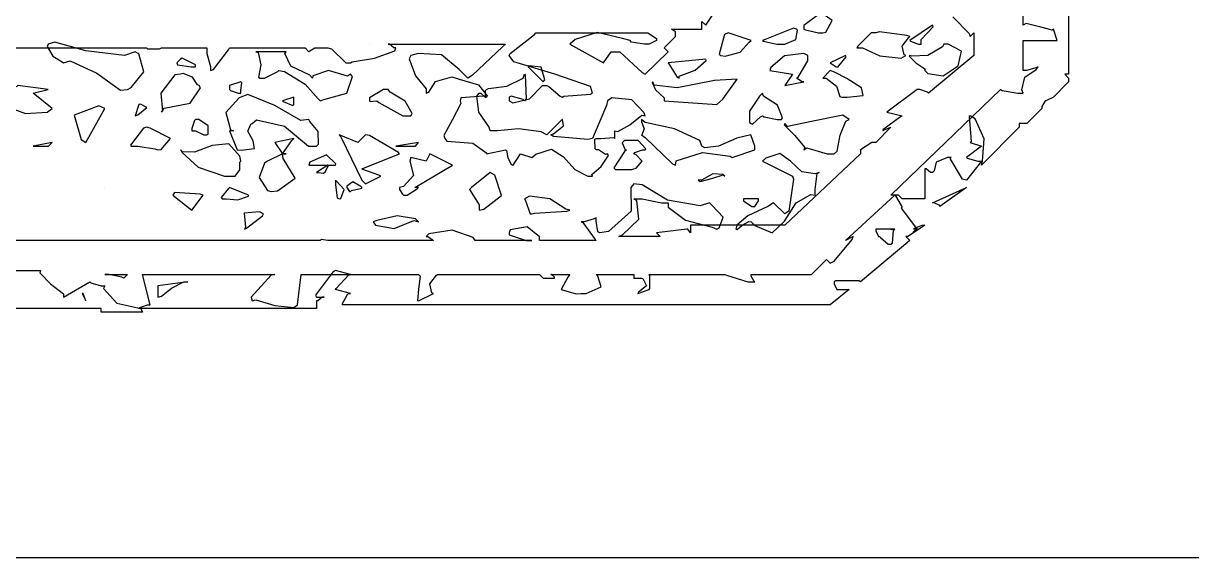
# Model space of a CAD drawing. Extents: x 103 to 248, y 22 to 332.
# Drawn here: x 135.83 to 146.74, y 201.79 to 206.78 of the extents above; entities that cross this region are included whole.
import ezdxf

# ---------------------------------------------------------------- set-up
doc = ezdxf.new("R2010")
doc.units = 0
doc.header["$MEASUREMENT"] = 0

msp = doc.modelspace()

# ---------------------------------------------------------------- linework, layer by layer
at = {"color": 7}
for points in [[(145.591, 207.01), (145.591, 206.305), (145.557, 206.305), (145.591, 206.269), (145.591, 206.235), (145.451, 206.092), (145.38, 206.058), (145.371, 206.05), (145.344, 206.003), (145.344, 205.986), (145.204, 205.846), (145.132, 205.846), (145.132, 205.846), (145.132, 205.81), (145.132, 205.81), (144.779, 205.457), (144.788, 205.493), (144.806, 205.701), (144.719, 205.89), (144.675, 205.916), (144.664, 205.912), (144.675, 205.794), (144.684, 205.674), (144.675, 205.669), (144.779, 205.633), (144.639, 205.529), (144.647, 205.521), (144.746, 205.493), (144.779, 205.493), (144.639, 205.317), (144.603, 205.326), (144.486, 205.518), (144.498, 205.529), (144.463, 205.529), (144.356, 205.485), (144.338, 205.403), (144.322, 205.387), (144.304, 205.387), (144.263, 205.423), (144.25, 205.423), (144.25, 205.14), (144.04, 205.14), (144.004, 205.176), (143.933, 205.176), (144.956, 206.163), (144.974, 206.155), (145.118, 206.128), (145.168, 206.128), (145.156, 206.16), (145.185, 206.279), (145.291, 206.349), (145.308, 206.375), (145.299, 206.367), (145.2, 206.339), (145.168, 206.339), (145.168, 206.622), (145.485, 206.622), (145.451, 206.728), (145.438, 206.717), (145.335, 206.746), (145.196, 206.781), (145.168, 206.764), (145.168, 206.868)], [(144.511, 206.843), (144.665, 206.685), (144.675, 206.658), (144.709, 206.692), (144.709, 206.481), (144.286, 206.128), (144.277, 206.138), (144.204, 206.163), (144.18, 206.163), (143.897, 205.952), (144.04, 205.916), (144.022, 205.908), (143.857, 205.787), (143.863, 205.776), (143.871, 205.785), (143.933, 205.81), (143.933, 205.81), (143.793, 205.669), (143.757, 205.669), (143.651, 205.599), (143.651, 205.599), (143.651, 205.563), (143.651, 205.563), (142.945, 204.894), (142.063, 204.894), (142.063, 204.823), (142.063, 204.823), (142.063, 204.823), (142.037, 204.858), (142.029, 204.858), (141.746, 204.823), (141.781, 204.788), (141.428, 204.788), (141.428, 204.788), (141.402, 204.788), (141.394, 204.788), (141.428, 204.806), (141.582, 204.952), (141.563, 205.124), (141.534, 205.14), (141.613, 205.14), (141.792, 205.104), (141.853, 205.104), (141.853, 205.064), (142.015, 204.942), (142.266, 204.876), (142.31, 204.858), (142.332, 204.869), (142.368, 204.97), (142.266, 205.078), (142.24, 205.104), (142.153, 205.077), (141.847, 205.128), (141.613, 205.273), (141.534, 205.281), (141.507, 205.246), (141.508, 205.026), (141.296, 204.836), (141.217, 204.823), (141.199, 204.833), (141.181, 204.932), (141.181, 204.964), (141.163, 204.956), (141.071, 204.928), (141.041, 204.928), (141.057, 204.92), (141.172, 204.761), (141.181, 204.752), (141.041, 204.752), (141.013, 204.752), (140.954, 204.752), (140.935, 204.752), (140.652, 204.752), (140.652, 204.785), (140.538, 204.881), (140.379, 204.851), (140.37, 204.823), (140.37, 204.806), (140.528, 204.752), (140.582, 204.752), (140.053, 204.752), (140.035, 204.779), (139.837, 204.85), (139.62, 204.815), (139.594, 204.788), (139.61, 204.788), (139.664, 204.752), (139.664, 204.752), (138.678, 204.752), (138.678, 204.752), (138.614, 204.761), (138.606, 204.752), (135.254, 204.752)], [(135.749, 206.551), (136.984, 206.551), (136.992, 206.543), (137.106, 206.543), (137.124, 206.551), (137.547, 206.551), (137.547, 206.499), (137.583, 206.379), (137.583, 206.339), (137.609, 206.349), (137.75, 206.535), (137.76, 206.551), (138.465, 206.551), (138.501, 206.515), (138.509, 206.525), (138.555, 206.551), (138.571, 206.551), (138.678, 206.551), (138.712, 206.543), (138.844, 206.411), (138.888, 206.411), (138.905, 206.421), (139.113, 206.455), (139.302, 206.525), (139.311, 206.551), (139.294, 206.551), (139.253, 206.587), (139.241, 206.587), (140.335, 206.587), (140.308, 206.561), (140.027, 206.296), (139.983, 206.269), (139.947, 206.305), (139.902, 206.349), (139.738, 206.486), (139.519, 206.498), (139.453, 206.481), (139.437, 206.448), (139.496, 206.292), (139.594, 206.17), (139.594, 206.128), (139.62, 206.138), (139.682, 206.238), (139.834, 206.281), (139.876, 206.269), (139.902, 206.261), (140.083, 206.208), (140.166, 206.105), (140.159, 206.092), (140.131, 206.102), (139.92, 206.084), (139.912, 206.058), (139.92, 206.032), (139.84, 205.882), (139.761, 205.732), (139.77, 205.705), (139.787, 205.679), (140.031, 205.661), (140.16, 205.567), (140.159, 205.563), (140.335, 205.599), (140.346, 205.594), (140.356, 205.529), (140.389, 205.463), (140.406, 205.457), (140.476, 205.563), (140.582, 205.529), (140.619, 205.559), (140.764, 205.606), (140.877, 205.534), (140.983, 205.416), (141.105, 205.353), (141.147, 205.353), (141.141, 205.368), (141.23, 205.445), (141.296, 205.545), (141.288, 205.563), (141.27, 205.555), (141.204, 205.599), (141.181, 205.599), (141.172, 205.609), (141.169, 205.7), (141.181, 205.705), (141.225, 205.705), (141.348, 205.715), (141.358, 205.705), (141.358, 205.776), (141.385, 205.769), (141.498, 205.833), (141.609, 205.922), (141.64, 205.916), (141.631, 205.944), (141.516, 206.066), (141.33, 206.084), (141.288, 206.058), (141.278, 206.014), (141.163, 205.741), (141.147, 205.705), (141.103, 205.697), (140.784, 205.723), (140.758, 205.74), (140.784, 205.75), (140.877, 205.825), (140.867, 205.882), (140.865, 205.882), (140.722, 205.74), (140.669, 205.767), (140.458, 205.797), (140.26, 205.776), (140.193, 205.776), (140.184, 205.811), (140.087, 205.952), (140.067, 206.101), (140.089, 206.128), (140.105, 206.128), (140.145, 206.092), (140.159, 206.092), (140.149, 206.102), (140.149, 206.155), (140.159, 206.163), (140.176, 206.173), (140.348, 206.194), (140.502, 206.27), (140.512, 206.305), (140.52, 206.296), (140.528, 206.076), (140.512, 206.058), (140.502, 206.068), (140.388, 206.102), (140.37, 206.092), (140.37, 206.058), (140.403, 206.039), (140.56, 206.076), (140.681, 206.199), (140.722, 206.199), (140.74, 206.19), (140.847, 206.102), (140.865, 206.092), (140.881, 206.102), (141.129, 206.12), (141.147, 206.128), (141.129, 206.19), (140.797, 206.305), (140.414, 206.421), (140.37, 206.481), (140.378, 206.499), (140.608, 206.676), (140.618, 206.692), (141.64, 206.692), (141.666, 206.692), (141.746, 206.64), (141.746, 206.622), (141.676, 206.587), (141.632, 206.587), (141.508, 206.605), (141.5, 206.622), (141.428, 206.64), (141.19, 206.697), (140.986, 206.63), (140.935, 206.587), (141.252, 206.411), (141.323, 206.515), (141.402, 206.515), (141.613, 206.323), (141.64, 206.305), (141.853, 206.515), (141.817, 206.551), (141.817, 206.551), (141.923, 206.658), (141.923, 206.692), (141.923, 206.702), (141.887, 206.728), (141.887, 206.728), (142.169, 206.728), (142.169, 206.798), (142.205, 206.764), (142.276, 206.868)], [(134.973, 204.471), (135.996, 204.471), (135.989, 204.45), (136.088, 204.347), (136.208, 204.254), (136.208, 204.222), (136.455, 204.365), (136.463, 204.356), (136.562, 204.329), (136.595, 204.329), (136.584, 204.305), (136.706, 204.166), (136.93, 204.118), (136.948, 204.082), (136.561, 204.082), (136.561, 204.118), (136.561, 204.118), (134.621, 204.118)]]:
    msp.add_lwpolyline(points, dxfattribs=at)
for points in [[(143.264, 206.868), (143.254, 206.86), (143.122, 206.761), (143.122, 206.728), (143.138, 206.72), (143.258, 206.692), (143.298, 206.692), (143.326, 206.699), (143.386, 206.808), (143.288, 206.875), (143.264, 206.868)], [(142.346, 206.481), (142.387, 206.473), (142.526, 206.513), (142.61, 206.605), (142.628, 206.622), (142.416, 206.692), (142.38, 206.676), (142.329, 206.492), (142.346, 206.481)], [(143.051, 206.728), (143.024, 206.737), (142.761, 206.631), (142.735, 206.622), (142.743, 206.613), (142.868, 206.587), (142.911, 206.587), (142.944, 206.587), (143.046, 206.631), (143.062, 206.717), (143.051, 206.728)], [(144.074, 206.481), (144.059, 206.486), (144.038, 206.569), (144.1, 206.649), (144.11, 206.658), (144.082, 206.667), (143.827, 206.702), (143.793, 206.692), (143.749, 206.692), (143.625, 206.569), (143.617, 206.551), (143.67, 206.551), (143.831, 206.477), (144.03, 206.455), (144.074, 206.481)], [(144.322, 206.764), (144.11, 206.622), (144.118, 206.613), (144.191, 206.587), (144.216, 206.587), (144.216, 206.631), (144.329, 206.749), (144.322, 206.764)], [(136.808, 206.163), (136.842, 206.181), (136.96, 206.327), (136.914, 206.495), (136.878, 206.515), (136.78, 206.481), (136.417, 206.525), (136.127, 206.605), (136.066, 206.587), (136.058, 206.565), (136.11, 206.473), (136.198, 206.421), (136.208, 206.411), (136.27, 206.431), (136.519, 206.314), (136.741, 206.156), (136.808, 206.163)], [(139.065, 206.587), (139.065, 206.587), (139.065, 206.587), (139.065, 206.587)], [(144.427, 206.587), (144.417, 206.561), (144.28, 206.481), (144.126, 206.473), (144.11, 206.481), (144.105, 206.474), (144.166, 206.411), (144.25, 206.357), (144.25, 206.339), (144.278, 206.313), (144.421, 206.29), (144.563, 206.385), (144.592, 206.52), (144.468, 206.587), (144.427, 206.587)], [(138.535, 206.269), (138.508, 206.296), (138.332, 206.381), (138.277, 206.5), (138.289, 206.515), (138.006, 206.515), (138.026, 206.509), (138.05, 206.393), (138.029, 206.277), (138.042, 206.269), (138.086, 206.269), (138.209, 206.331), (138.219, 206.339), (138.271, 206.331), (138.464, 206.212), (138.588, 206.076), (138.606, 206.058), (138.64, 206.068), (138.853, 206.128), (138.906, 206.283), (138.888, 206.305), (138.861, 206.288), (138.684, 206.34), (138.538, 206.292), (138.535, 206.269)], [(143.158, 206.481), (143.122, 206.499), (142.94, 206.477), (142.813, 206.367), (142.805, 206.339), (143.015, 206.305), (142.945, 206.199), (143.122, 206.235), (143.104, 206.235), (143.051, 206.269), (143.051, 206.269), (143.068, 206.279), (143.158, 206.431), (143.158, 206.481)], [(143.51, 206.481), (143.368, 206.411), (143.368, 206.411), (143.422, 206.375), (143.44, 206.375), (143.448, 206.385), (143.516, 206.469), (143.51, 206.481)], [(137.443, 206.375), (137.443, 206.393), (137.317, 206.455), (137.301, 206.445), (137.267, 206.411), (137.275, 206.393), (137.4, 206.375), (137.443, 206.375)], [(140.546, 206.375), (140.688, 206.235), (140.702, 206.254), (140.67, 206.371), (140.554, 206.385), (140.546, 206.375)], [(142.205, 206.445), (141.853, 206.411), (141.861, 206.403), (141.939, 206.279), (141.957, 206.269), (141.957, 206.288), (142.107, 206.345), (142.209, 206.433), (142.205, 206.445)], [(137.124, 205.952), (137.15, 205.988), (137.393, 206.036), (137.488, 206.178), (137.477, 206.199), (137.459, 206.208), (137.415, 206.279), (137.326, 206.312), (137.301, 206.305), (137.25, 206.299), (137.119, 206.128), (137.133, 205.962), (137.124, 205.952)], [(141.817, 206.058), (142.31, 206.022), (142.365, 206.072), (142.499, 206.259), (142.288, 206.248), (141.938, 206.177), (141.724, 206.203), (141.71, 206.235), (141.704, 206.229), (141.737, 206.159), (141.817, 206.084), (141.817, 206.058)], [(143.298, 206.269), (143.33, 206.269), (143.425, 206.194), (143.456, 206.097), (143.474, 206.092), (143.524, 206.09), (143.676, 206.108), (143.659, 206.177), (143.523, 206.266), (143.407, 206.324), (143.368, 206.339), (143.298, 206.269)], [(135.607, 206.022), (135.651, 206.014), (135.854, 205.938), (136.058, 205.952), (136.102, 205.986), (135.926, 206.128), (136.066, 206.163), (135.783, 206.199), (135.774, 206.19), (135.616, 206.138), (135.596, 206.029), (135.607, 206.022)], [(137.866, 206.235), (137.76, 206.199), (137.76, 206.163), (137.768, 206.155), (137.841, 206.128), (137.866, 206.128), (137.866, 206.156), (137.874, 206.226), (137.866, 206.235)], [(139.135, 206.058), (139.153, 206.04), (139.378, 205.916), (139.453, 205.916), (139.464, 205.938), (139.399, 206.054), (139.258, 206.137), (139.241, 206.163), (139.197, 206.163), (139.065, 206.084), (139.065, 206.058), (139.073, 206.05), (139.135, 206.058), (139.135, 206.058)], [(138.571, 205.633), (138.591, 205.653), (138.588, 205.771), (138.509, 205.864), (138.501, 205.882), (138.425, 205.873), (138.183, 206.014), (137.93, 206.115), (137.866, 206.092), (137.848, 206.084), (137.724, 205.948), (137.767, 205.785), (137.796, 205.776), (137.76, 205.776), (137.83, 205.599), (137.869, 205.596), (137.991, 205.613), (137.98, 205.683), (137.929, 205.773), (137.957, 205.84), (137.972, 205.846), (138.011, 205.88), (138.271, 205.82), (138.496, 205.633), (138.571, 205.633)], [(138.359, 206.022), (138.359, 206.022), (138.359, 206.076), (138.359, 206.092), (138.253, 206.058), (138.261, 206.05), (138.351, 206.014), (138.359, 206.022)], [(142.628, 205.846), (142.642, 205.839), (142.717, 205.908), (142.735, 205.916), (142.751, 205.908), (142.871, 205.882), (142.911, 205.882), (142.923, 205.899), (142.874, 206.018), (142.743, 206.102), (142.735, 206.128), (142.707, 206.102), (142.615, 205.962), (142.613, 205.854), (142.628, 205.846)], [(136.419, 205.669), (136.595, 205.986), (136.539, 206.01), (136.309, 205.922), (136.375, 205.697), (136.419, 205.669)], [(136.878, 205.916), (136.904, 205.926), (136.988, 205.996), (136.929, 206.026), (136.914, 206.022), (136.878, 205.916)], [(137.443, 205.882), (137.433, 205.873), (137.407, 205.8), (137.407, 205.776), (137.442, 205.776), (137.52, 205.74), (137.547, 205.74), (137.559, 205.745), (137.561, 205.825), (137.472, 205.882), (137.443, 205.882)], [(142.452, 205.529), (142.663, 205.599), (142.665, 205.633), (142.626, 205.74), (142.495, 205.709), (142.325, 205.635), (142.197, 205.617), (142.169, 205.633), (142.151, 205.687), (141.913, 205.797), (141.639, 205.855), (141.604, 205.882), (141.604, 205.861), (141.631, 205.797), (141.61, 205.74), (141.604, 205.74), (141.639, 205.714), (141.895, 205.467), (141.923, 205.457), (141.93, 205.497), (142.174, 205.573), (142.434, 205.539), (142.452, 205.529)], [(143.404, 205.563), (143.433, 205.588), (143.461, 205.737), (143.513, 205.867), (143.545, 205.882), (143.485, 205.922), (143.192, 205.864), (142.967, 205.818), (142.945, 205.846), (142.938, 205.833), (143.033, 205.737), (143.13, 205.621), (143.122, 205.599), (143.148, 205.617), (143.339, 205.563), (143.404, 205.563)], [(137.09, 205.599), (137.122, 205.603), (137.209, 205.705), (137.018, 205.802), (136.984, 205.81), (136.956, 205.802), (136.834, 205.642), (136.842, 205.633), (136.904, 205.633), (137.062, 205.609), (137.09, 205.599)], [(139.03, 205.281), (139.171, 205.353), (139.153, 205.362), (139.003, 205.414), (138.994, 205.423), (139.347, 205.563), (139.338, 205.573), (139.065, 205.732), (139.03, 205.74), (138.958, 205.669), (138.782, 205.74), (138.8, 205.714), (138.994, 205.317), (139.03, 205.281)], [(136.066, 205.633), (136.076, 205.639), (136.102, 205.669), (136.102, 205.669), (135.926, 205.633), (135.926, 205.633), (136.03, 205.633), (136.066, 205.633)], [(137.796, 205.353), (137.811, 205.353), (137.856, 205.411), (137.856, 205.485), (137.866, 205.493), (137.854, 205.539), (137.752, 205.654), (137.596, 205.639), (137.433, 205.578), (137.319, 205.581), (137.301, 205.599), (137.317, 205.573), (137.468, 205.437), (137.713, 205.353), (137.796, 205.353)], [(138.148, 205.21), (138.206, 205.216), (138.371, 205.335), (138.261, 205.519), (138.253, 205.563), (138.289, 205.563), (138.253, 205.563), (138.253, 205.563), (138.341, 205.687), (138.359, 205.705), (138.183, 205.669), (138.253, 205.563), (138.113, 205.493), (138.085, 205.476), (138.037, 205.34), (138.114, 205.219), (138.148, 205.21)], [(139.488, 205.633), (139.496, 205.633), (139.524, 205.669), (139.524, 205.669), (139.311, 205.633), (139.355, 205.633), (139.455, 205.633), (139.488, 205.633)], [(141.358, 205.423), (141.366, 205.414), (141.516, 205.414), (141.534, 205.423), (141.556, 205.428), (141.613, 205.493), (141.551, 205.555), (141.534, 205.563), (141.543, 205.573), (141.616, 205.599), (141.64, 205.599), (141.645, 205.61), (141.574, 205.687), (141.446, 205.687), (141.428, 205.669), (141.424, 205.665), (141.453, 205.599), (141.464, 205.599), (141.446, 205.583), (141.348, 205.432), (141.358, 205.423)], [(138.678, 205.457), (138.571, 205.387), (138.588, 205.387), (138.635, 205.382), (138.642, 205.387), (138.65, 205.387), (138.682, 205.453), (138.678, 205.457), (138.694, 205.457), (138.748, 205.457), (138.748, 205.457), (138.752, 205.468), (138.664, 205.551), (138.509, 205.485), (138.501, 205.457), (138.545, 205.457), (138.644, 205.457), (138.678, 205.457)], [(139.347, 205.246), (139.347, 205.23), (139.373, 205.186), (139.383, 205.176), (139.417, 205.176), (139.514, 205.238), (139.524, 205.246), (139.488, 205.246), (139.84, 205.457), (139.63, 205.563), (139.594, 205.493), (139.453, 205.529), (139.444, 205.494), (139.478, 205.361), (139.384, 205.257), (139.347, 205.246)], [(143.264, 205.387), (143.228, 205.375), (143.101, 205.394), (142.998, 205.493), (142.896, 205.566), (142.766, 205.522), (142.735, 205.493), (143.015, 205.353), (143.024, 205.326), (142.98, 205.026), (142.945, 205), (142.839, 205.104), (142.785, 205.07), (142.597, 204.982), (142.495, 204.894), (142.486, 204.858), (142.499, 204.856), (142.544, 204.894), (142.609, 204.931), (142.628, 204.928), (142.665, 204.891), (142.825, 204.823), (142.941, 204.934), (143.05, 205.103), (143.185, 205.182), (143.228, 205.176), (143.228, 205.23), (143.246, 205.379), (143.264, 205.387)], [(140.193, 205.387), (140.017, 205.246), (139.999, 205.23), (140.089, 205.084), (140.089, 205.034), (140.133, 205.044), (140.299, 205.172), (140.236, 205.364), (140.193, 205.387)], [(138.782, 205.14), (138.799, 205.145), (138.83, 205.228), (138.756, 205.309), (138.748, 205.317), (138.748, 205.273), (138.764, 205.15), (138.782, 205.14)], [(138.854, 205.246), (138.854, 205.246), (138.879, 205.21), (138.888, 205.21), (138.897, 205.22), (138.994, 205.241), (138.994, 205.246), (138.985, 205.256), (138.91, 205.3), (138.854, 205.26), (138.854, 205.246)], [(142.382, 205.353), (142.369, 205.369), (142.27, 205.375), (142.167, 205.317), (142.133, 205.317), (142.153, 205.303), (142.27, 205.335), (142.369, 205.365), (142.382, 205.353)], [(136.595, 205.246), (136.595, 205.246), (136.595, 205.246), (136.595, 205.246), (136.595, 205.246), (136.595, 205.246), (136.595, 205.246)], [(143.651, 204.365), (143.633, 204.374), (143.421, 204.374), (143.404, 204.365), (143.404, 204.348), (143.43, 204.294), (143.44, 204.294), (143.466, 204.294), (143.545, 204.294), (143.545, 204.294), (143.368, 204.152), (138.818, 204.152), (138.812, 204.158), (138.864, 204.253), (138.888, 204.258), (138.748, 204.294), (138.756, 204.304), (138.87, 204.427), (138.888, 204.435), (138.748, 204.471), (138.72, 204.453), (138.562, 204.24), (138.571, 204.222), (138.588, 204.222), (138.642, 204.222), (138.642, 204.222), (138.624, 204.222), (138.584, 204.188), (138.571, 204.188), (138.571, 204.172), (138.571, 204.132), (138.571, 204.118), (136.914, 204.118), (136.922, 204.127), (136.993, 204.152), (137.018, 204.152), (136.948, 204.435), (138.183, 204.435), (138.147, 204.427), (137.962, 204.224), (137.972, 204.188), (138.006, 204.198), (138.183, 204.144), (138.359, 204.126), (138.395, 204.152), (138.429, 204.435), (139.524, 204.435), (139.54, 204.418), (139.524, 204.298), (139.513, 204.193), (139.524, 204.188), (139.664, 204.258), (139.649, 204.264), (139.628, 204.347), (139.69, 204.427), (139.7, 204.435), (140.652, 204.435), (140.688, 204.399), (140.794, 204.399), (140.794, 204.409), (140.766, 204.435), (140.758, 204.435), (140.935, 204.435), (140.917, 204.409), (140.855, 204.294), (140.995, 204.253), (141.041, 204.258), (141.088, 204.258), (141.23, 204.32), (141.198, 204.418), (141.181, 204.435), (141.534, 204.435), (141.534, 204.399), (141.604, 204.399), (141.619, 204.396), (141.653, 204.33), (141.578, 204.268), (141.57, 204.258), (141.676, 204.294), (141.684, 204.304), (141.684, 204.418), (141.676, 204.435), (142.382, 204.435), (142.398, 204.427), (142.597, 204.365), (142.663, 204.365), (142.653, 204.374), (142.628, 204.42), (142.628, 204.435), (143.192, 204.435), (143.334, 204.575), (143.368, 204.541), (143.403, 204.559), (143.571, 204.761), (143.581, 204.788), (143.51, 204.752), (143.969, 205.176), (143.977, 205.168), (144.03, 205.08), (144.04, 205.07), (144.03, 205.054), (144.162, 204.876), (144.18, 204.858), (144.146, 204.823), (144.146, 204.823), (144.092, 204.788), (144.074, 204.788), (144.11, 204.752), (143.651, 204.365)], [(137.407, 205.034), (137.513, 205.176), (137.486, 205.186), (137.247, 205.202), (137.231, 205.176), (137.407, 205.034)], [(137.76, 205.246), (137.75, 205.238), (137.682, 205.154), (137.69, 205.14), (137.727, 205.14), (137.838, 205.132), (137.936, 205.165), (137.936, 205.176), (137.76, 205.246)], [(140.935, 205.034), (140.899, 205.044), (140.749, 205.142), (140.559, 205.165), (140.512, 205.14), (140.52, 205.132), (140.565, 205), (140.582, 205), (140.608, 205.009), (140.907, 205.026), (140.935, 205.034)], [(144.392, 205.07), (144.392, 205.08), (144.338, 205.104), (144.322, 205.104), (144.639, 205.246), (144.392, 205.07)], [(142.699, 205.14), (142.558, 205.14), (142.558, 205.124), (142.637, 205.07), (142.663, 205.07), (142.663, 205.07), (142.699, 205.124), (142.699, 205.14)], [(137.9, 204.858), (137.918, 204.868), (138.067, 204.982), (138.077, 205), (138.039, 205.019), (137.896, 205.008), (137.909, 204.876), (137.9, 204.858)], [(139.524, 204.928), (139.496, 204.956), (139.324, 204.982), (139.135, 204.938), (139.101, 204.928), (139.123, 204.895), (139.297, 204.863), (139.48, 204.938), (139.524, 204.928)], [(143.827, 204.788), (143.827, 204.788), (143.827, 204.788), (143.827, 204.788), (143.836, 204.779), (143.909, 204.717), (143.933, 204.717), (143.95, 204.727), (143.959, 204.85), (143.969, 204.858), (143.933, 204.858), (143.933, 204.858), (143.959, 204.858), (143.969, 204.858), (143.793, 204.858), (143.793, 204.841), (143.818, 204.788), (143.827, 204.788)], [(144.146, 204.823), (144.146, 204.823), (144.146, 204.823), (144.146, 204.823), (144.146, 204.833), (144.17, 204.858), (144.18, 204.858), (144.18, 204.858), (144.154, 204.858), (144.146, 204.858), (144.154, 204.868), (144.225, 204.894), (144.25, 204.894), (144.146, 204.823)], [(136.772, 204.399), (136.754, 204.409), (136.634, 204.435), (136.595, 204.435), (136.808, 204.435), (136.772, 204.399)], [(137.09, 204.222), (137.124, 204.232), (137.217, 204.308), (137.333, 204.365), (137.371, 204.365), (137.09, 204.329), (137.09, 204.222)], [(136.419, 204.188), (136.419, 204.188), (136.393, 204.258), (136.385, 204.258), (136.419, 204.188)]]:
    msp.add_lwpolyline(points, close=True, dxfattribs=at)
at = {"color": 32}
msp.add_lwpolyline([(129.125, 205.216), (129.654, 205.202), (129.752, 205.176), (129.937, 205.124), (131.753, 204.956), (131.939, 204.964), (132.027, 204.973), (132.428, 204.898), (132.671, 204.555), (132.68, 204.435), (132.556, 204.25), (132.234, 203.2), (131.895, 202.151), (131.763, 201.965), (131.753, 201.949), (131.63, 201.798), (131.622, 201.789), (158.044, 201.789)], dxfattribs=at)

doc.saveas('drawing.dxf')
